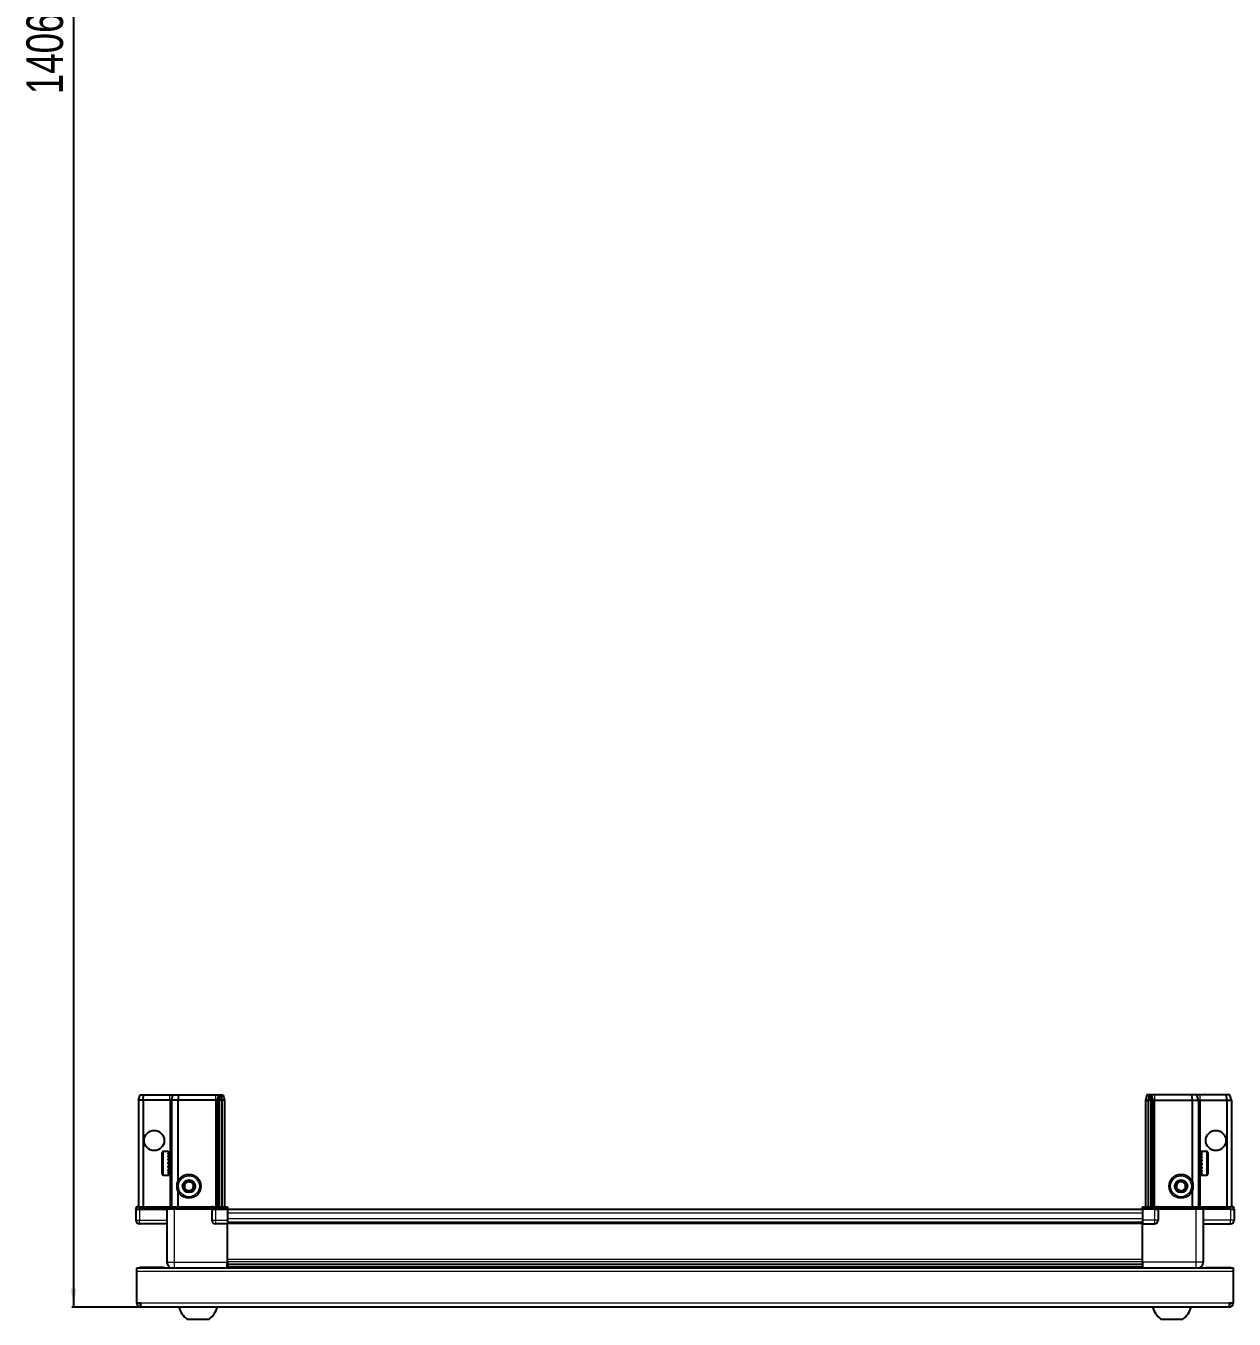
# Model space of a CAD drawing. Header units: millimetres. Extents: x 899 to 3912, y -376 to 1919.
# Drawn here: x 963 to 1623, y -376 to 331 of the extents above; entities that cross this region are included whole.
import ezdxf

# ---------------------------------------------------------------- set-up
doc = ezdxf.new("R2010")
doc.units = ezdxf.units.MM
doc.layers.add('FORMAT', color=7, linetype='Continuous')
doc.styles.add('SLDTEXTSTYLE0', font='TXT', dxfattribs={"width": 0.75})
doc.dimstyles.new('SLDDIMSTYLE0', dxfattribs={"dimtxt": 20, "dimasz": 10, "dimexe": 0, "dimexo": 0.0625, "dimgap": 5, "dimtad": 2, "dimdec": 1, "dimrnd": 1e-09, "dimzin": 12, "dimdsep": 46, "dimtxsty": 'SLDTEXTSTYLE0', "dimsah": 1, "dimcen": 0.09, "dimadec": 0, "dimazin": 3, "dimtfac": 1, "dimtofl": 0, "dimtmove": 0, "dimatfit": 3, "dimfxl": 0, "dimfrac": 2, "dimtolj": 1, "dimtzin": 12, "dimarcsym": 0})

# ---------------------------------------------------------------- blocks, each defined once
blk = doc.blocks.new('_D_8')
at = {"layer": 'FORMAT'}
for p, q in [((1108.46, 1037.38), (988.47, 1037.38)), ((989.47, 1037.38), (989.47, -369.32)), ((1026.06, -369.32), (988.47, -369.32))]:
    blk.add_line(p, q, dxfattribs=at)
for points in [[(989.47, 1037.38), (987.93, 1027.38), (991.01, 1027.38)], [(989.47, -369.32), (991.01, -359.32), (987.93, -359.32)]]:
    blk.add_solid(points, dxfattribs=at)
at = {"layer": 'FORMAT', "insert": (963.69, 293.39), "char_height": 20, "attachment_point": 1, "rotation": 90, "style": 'SLDTEXTSTYLE0'}
blk.add_mtext('1406,7', dxfattribs=at)

msp = doc.modelspace()

# ---------------------------------------------------------------- linework, layer by layer
at = {"color": 7, "linetype": 'Continuous', "lineweight": 25}
for p, q in [((1024.97, -256.32), (1025.77, -253.32)), ((1025.77, -253.32), (1027.63, -253.32)), ((1027.47, -256.32), (1027.63, -253.32)), ((1027.63, -253.32), (1041.97, -253.32)), ((1041.97, -253.32), (1043.77, -253.32)), ((1042.97, -256.32), (1043.77, -253.32)), ((1043.77, -253.32), (1046.8, -253.32)), ((1046.8, -253.32), (1046.47, -256.32)), ((1046.8, -253.32), (1066.97, -253.32)), ((1066.97, -253.32), (1068.77, -253.32)), ((1068.77, -253.32), (1067.97, -256.32)), ((1068.77, -253.32), (1069.51, -253.32)), ((1069.51, -253.32), (1068.97, -256.32)), ((1069.51, -253.32), (1070.02, -253.32)), ((1070.02, -253.32), (1070.47, -256.32)), ((1070.02, -253.32), (1071.17, -253.32)), ((1071.17, -253.32), (1071.97, -256.32)), ((1575.77, -253.32), (1574.97, -256.32)), ((1576.93, -253.32), (1575.77, -253.32)), ((1576.93, -253.32), (1576.47, -256.32)), ((1577.43, -253.32), (1576.93, -253.32)), ((1577.43, -253.32), (1577.97, -256.32)), ((1578.17, -253.32), (1577.43, -253.32)), ((1578.17, -253.32), (1578.97, -256.32)), ((1579.97, -253.32), (1578.17, -253.32)), ((1600.14, -253.32), (1579.97, -253.32)), ((1600.14, -253.32), (1600.47, -256.32)), ((1603.17, -253.32), (1600.14, -253.32)), ((1603.97, -256.32), (1603.17, -253.32)), ((1604.97, -253.32), (1603.17, -253.32)), ((1619.32, -253.32), (1604.97, -253.32)), ((1619.47, -256.32), (1619.32, -253.32)), ((1621.17, -253.32), (1619.32, -253.32)), ((1621.97, -256.32), (1621.17, -253.32)), ((1027.47, -256.32), (1024.97, -256.32)), ((1024.97, -256.32), (1024.97, -314.62)), ((1041.97, -256.32), (1027.47, -256.32)), ((1027.47, -256.32), (1027.47, -314.62)), ((1042.97, -256.32), (1041.97, -256.32)), ((1042.97, -256.32), (1042.97, -314.62)), ((1046.47, -256.32), (1042.97, -256.32)), ((1046.47, -256.32), (1046.47, -300.82)), ((1066.97, -256.32), (1046.47, -256.32)), ((1067.97, -256.32), (1066.97, -256.32)), ((1068.97, -256.32), (1067.97, -256.32)), ((1067.97, -256.32), (1067.97, -314.62)), ((1070.47, -256.32), (1068.97, -256.32)), ((1068.97, -256.32), (1068.97, -314.62)), ((1071.97, -256.32), (1070.47, -256.32)), ((1070.47, -256.32), (1070.47, -314.62)), ((1071.97, -256.32), (1071.97, -314.62)), ((1574.97, -256.32), (1576.47, -256.32)), ((1574.97, -256.32), (1574.97, -314.62)), ((1576.47, -256.32), (1577.97, -256.32)), ((1576.47, -256.32), (1576.47, -314.62)), ((1577.97, -256.32), (1577.97, -314.62)), ((1577.97, -256.32), (1578.97, -256.32)), ((1578.97, -256.32), (1578.97, -314.62)), ((1578.97, -256.32), (1579.97, -256.32)), ((1579.97, -256.32), (1600.47, -256.32)), ((1600.47, -256.32), (1600.47, -300.82)), ((1600.47, -256.32), (1603.97, -256.32)), ((1603.97, -256.32), (1603.97, -314.62)), ((1603.97, -256.32), (1604.97, -256.32)), ((1604.97, -256.32), (1619.47, -256.32)), ((1619.47, -256.32), (1621.97, -256.32)), ((1619.47, -256.32), (1619.47, -314.62)), ((1621.97, -256.32), (1621.97, -314.62)), ((1037.77, -296.52), (1037.77, -285.12)), ((1040.97, -284.32), (1038.57, -284.32)), ((1040.97, -284.32), (1040.97, -284.33)), ((1040.97, -284.33), (1041.47, -284.33)), ((1040.97, -284.52), (1041.47, -284.52)), ((1040.97, -284.52), (1040.97, -284.73)), ((1040.97, -284.73), (1041.47, -284.73)), ((1040.97, -285.31), (1041.47, -285.31)), ((1040.97, -285.31), (1040.97, -285.74)), ((1040.97, -285.74), (1041.47, -285.74)), ((1040.97, -286.64), (1041.47, -286.64)), ((1040.97, -286.64), (1040.97, -287.24)), ((1040.97, -287.24), (1041.47, -287.24)), ((1040.97, -288.39), (1041.47, -288.39)), ((1040.97, -288.39), (1040.97, -289.09)), ((1040.97, -289.09), (1041.47, -289.09)), ((1041.47, -284.52), (1041.47, -284.33)), ((1041.47, -284.73), (1041.47, -284.52)), ((1041.47, -285.31), (1041.47, -284.73)), ((1041.47, -285.74), (1041.47, -285.31)), ((1041.47, -286.64), (1041.47, -285.74)), ((1041.57, -286.42), (1041.47, -286.42)), ((1041.47, -287.24), (1041.47, -286.64)), ((1041.47, -288.39), (1041.47, -287.24)), ((1041.47, -289.09), (1041.47, -288.39)), ((1041.47, -290.37), (1041.47, -289.09)), ((1041.57, -295.22), (1041.57, -286.42)), ((1042.45, -287.51), (1041.97, -286.82)), ((1041.97, -294.82), (1041.97, -286.82)), ((1042.94, -286.82), (1042.45, -287.51)), ((1042.45, -294.13), (1042.45, -287.51)), ((1042.97, -286.82), (1042.94, -286.82)), ((1042.94, -294.82), (1042.94, -286.82)), ((1604, -286.82), (1603.97, -286.82)), ((1604.49, -287.51), (1604, -286.82)), ((1604, -286.82), (1604, -294.82)), ((1604.97, -286.82), (1604.49, -287.51)), ((1604.49, -287.51), (1604.49, -294.13)), ((1604.97, -286.82), (1604.97, -294.82)), ((1605.47, -286.42), (1605.37, -286.42)), ((1605.37, -286.42), (1605.37, -295.22)), ((1608.37, -284.32), (1605.47, -284.32)), ((1605.97, -284.32), (1605.47, -284.32)), ((1605.47, -284.32), (1605.47, -284.37)), ((1605.47, -284.37), (1605.47, -284.66)), ((1605.97, -284.37), (1605.47, -284.37)), ((1605.97, -284.66), (1605.47, -284.66)), ((1605.47, -284.66), (1605.47, -284.93)), ((1605.97, -284.93), (1605.47, -284.93)), ((1605.47, -284.93), (1605.47, -285.59)), ((1605.97, -285.59), (1605.47, -285.59)), ((1605.47, -285.59), (1605.47, -286.07)), ((1605.47, -286.07), (1605.47, -287.04)), ((1605.97, -286.07), (1605.47, -286.07)), ((1605.97, -287.04), (1605.47, -287.04)), ((1605.47, -287.04), (1605.47, -287.67)), ((1605.47, -287.67), (1605.47, -288.86)), ((1605.97, -287.67), (1605.47, -287.67)), ((1605.97, -288.86), (1605.47, -288.86)), ((1605.47, -288.86), (1605.47, -289.49)), ((1605.97, -289.49), (1605.47, -289.49)), ((1605.47, -289.58), (1605.47, -290.87)), ((1605.97, -289.58), (1605.47, -289.58)), ((1605.97, -284.37), (1605.97, -284.32)), ((1605.97, -284.93), (1605.97, -284.66)), ((1605.97, -286.07), (1605.97, -285.59)), ((1605.97, -287.67), (1605.97, -287.04)), ((1605.97, -289.58), (1605.97, -288.86)), ((1609.17, -285.12), (1609.17, -296.52)), ((1040.97, -290.37), (1041.47, -290.37)), ((1040.97, -290.37), (1040.97, -291.11)), ((1040.97, -290.52), (1041.47, -290.52)), ((1040.97, -291.02), (1041.47, -291.02)), ((1040.97, -291.11), (1041.47, -291.11)), ((1040.97, -292.4), (1041.47, -292.4)), ((1040.97, -292.4), (1040.97, -293.1)), ((1040.97, -293.1), (1041.47, -293.1)), ((1040.97, -294.27), (1041.47, -294.27)), ((1040.97, -294.27), (1040.97, -294.87)), ((1040.97, -294.87), (1041.47, -294.87)), ((1040.97, -295.8), (1041.47, -295.8)), ((1040.97, -295.8), (1040.97, -296.24)), ((1040.97, -296.24), (1041.47, -296.24)), ((1041.47, -290.52), (1041.47, -290.37)), ((1041.47, -291.11), (1041.47, -291.02)), ((1041.47, -292.4), (1041.47, -291.11)), ((1041.47, -293.1), (1041.47, -292.4)), ((1041.47, -294.27), (1041.47, -293.1)), ((1041.47, -294.87), (1041.47, -294.27)), ((1041.47, -295.8), (1041.47, -294.87)), ((1041.47, -295.22), (1041.57, -295.22)), ((1041.47, -296.24), (1041.47, -295.8)), ((1041.47, -296.85), (1041.47, -296.24)), ((1041.97, -294.82), (1042.45, -294.13)), ((1042.45, -294.13), (1042.94, -294.82)), ((1042.94, -294.82), (1042.97, -294.82)), ((1603.97, -294.82), (1604, -294.82)), ((1604, -294.82), (1604.49, -294.13)), ((1604.49, -294.13), (1604.97, -294.82)), ((1605.37, -295.22), (1605.47, -295.22)), ((1605.97, -290.87), (1605.47, -290.87)), ((1605.97, -291.36), (1605.47, -291.36)), ((1605.47, -291.36), (1605.47, -291.61)), ((1605.47, -291.61), (1605.47, -292.88)), ((1605.97, -291.61), (1605.47, -291.61)), ((1605.97, -292.88), (1605.47, -292.88)), ((1605.47, -292.88), (1605.47, -293.56)), ((1605.47, -293.56), (1605.47, -294.68)), ((1605.97, -293.56), (1605.47, -293.56)), ((1605.97, -294.68), (1605.47, -294.68)), ((1605.47, -294.68), (1605.47, -295.25)), ((1605.47, -295.25), (1605.47, -296.11)), ((1605.97, -295.25), (1605.47, -295.25)), ((1605.97, -296.11), (1605.47, -296.11)), ((1605.47, -296.11), (1605.47, -296.51)), ((1605.47, -296.51), (1605.47, -297.02)), ((1605.97, -296.51), (1605.47, -296.51)), ((1605.97, -291.61), (1605.97, -290.87)), ((1605.97, -293.56), (1605.97, -292.88)), ((1605.97, -295.25), (1605.97, -294.68)), ((1605.97, -296.51), (1605.97, -296.11)), ((1038.57, -297.32), (1040.97, -297.32)), ((1040.97, -296.85), (1041.47, -296.85)), ((1040.97, -296.85), (1040.97, -297.09)), ((1040.97, -297.09), (1041.47, -297.09)), ((1040.97, -297.31), (1041.47, -297.31)), ((1040.97, -297.31), (1040.97, -297.32)), ((1040.97, -297.32), (1041.47, -297.32)), ((1041.47, -297.09), (1041.47, -296.85)), ((1041.47, -297.31), (1041.47, -297.09)), ((1041.47, -297.32), (1041.47, -297.31)), ((1605.97, -297.02), (1605.47, -297.02)), ((1605.47, -297.02), (1605.47, -297.2)), ((1605.47, -297.2), (1605.47, -297.32)), ((1605.97, -297.2), (1605.47, -297.2)), ((1605.47, -297.32), (1608.37, -297.32)), ((1605.97, -297.2), (1605.97, -297.02)), ((1046.47, -305.82), (1046.47, -314.62)), ((1600.47, -305.82), (1600.47, -314.62)), ((1023.97, -314.62), (1023.47, -315.49)), ((1023.47, -315.82), (1023.47, -315.49)), ((1023.47, -315.82), (1025.47, -315.82)), ((1023.47, -315.82), (1023.47, -321.82)), ((1025.47, -314.62), (1023.97, -314.62)), ((1025.47, -314.62), (1040.27, -314.62)), ((1040.27, -315.82), (1025.47, -315.82)), ((1025.47, -315.82), (1040.27, -315.82)), ((1040.27, -314.62), (1040.47, -314.62)), ((1040.47, -315.82), (1040.27, -315.82)), ((1040.47, -315.82), (1040.47, -314.62)), ((1040.47, -314.62), (1044.47, -314.62)), ((1044.47, -315.82), (1040.47, -315.82)), ((1040.47, -315.82), (1040.47, -344.82)), ((1044.47, -314.62), (1064.77, -314.62)), ((1064.77, -315.82), (1044.47, -315.82)), ((1064.77, -314.62), (1064.97, -314.62)), ((1064.97, -315.82), (1064.77, -315.82)), ((1064.97, -315.82), (1064.97, -314.62)), ((1065.65, -314.62), (1064.97, -314.62)), ((1064.97, -315.82), (1066.97, -315.82)), ((1064.97, -315.82), (1064.97, -321.82)), ((1065.65, -314.62), (1073.47, -314.62)), ((1073.47, -315.49), (1066.97, -315.49)), ((1073.47, -315.82), (1066.97, -315.82)), ((1066.97, -315.82), (1073.47, -315.82)), ((1073.47, -314.62), (1073.47, -315.49)), ((1073.47, -315.49), (1073.47, -315.49)), ((1073.47, -315.82), (1073.47, -315.49)), ((1073.47, -315.82), (1073.47, -315.82)), ((1073.47, -315.82), (1073.47, -321.82)), ((1573.47, -315.97), (1073.47, -315.97)), ((1573.47, -315.49), (1573.47, -314.62)), ((1573.47, -314.62), (1581.29, -314.62)), ((1573.47, -315.82), (1573.47, -315.49)), ((1579.97, -315.49), (1573.47, -315.49)), ((1579.97, -315.82), (1573.47, -315.82)), ((1573.47, -315.82), (1573.47, -321.82)), ((1579.97, -315.82), (1581.97, -315.82)), ((1581.97, -315.82), (1579.97, -315.82)), ((1581.97, -314.62), (1581.29, -314.62)), ((1581.97, -315.82), (1581.97, -314.62)), ((1581.97, -314.62), (1582.17, -314.62)), ((1582.17, -315.82), (1581.97, -315.82)), ((1581.97, -315.82), (1581.97, -321.82)), ((1582.17, -314.62), (1602.47, -314.62)), ((1602.47, -315.82), (1582.17, -315.82)), ((1602.47, -314.62), (1606.47, -314.62)), ((1606.47, -315.82), (1602.47, -315.82)), ((1606.47, -315.82), (1606.47, -314.62)), ((1606.47, -314.62), (1606.67, -314.62)), ((1606.67, -315.82), (1606.47, -315.82)), ((1606.47, -315.82), (1606.47, -344.82)), ((1606.67, -314.62), (1621.47, -314.62)), ((1621.47, -315.82), (1606.67, -315.82)), ((1622.97, -314.62), (1621.47, -314.62)), ((1621.47, -315.82), (1623.47, -315.82)), ((1623.47, -315.49), (1622.97, -314.62)), ((1623.47, -315.49), (1622.97, -314.62)), ((1623.47, -315.82), (1623.47, -315.49)), ((1623.47, -315.82), (1623.47, -315.49)), ((1623.47, -315.82), (1623.47, -315.82)), ((1623.47, -315.82), (1623.47, -321.82)), ((1040.47, -323.82), (1025.47, -323.82)), ((1073.47, -323.82), (1066.97, -323.82)), ((1073.47, -321.82), (1073.47, -323.82)), ((1573.47, -323.17), (1073.47, -323.17)), ((1073.47, -344.82), (1073.47, -323.82)), ((1573.47, -321.82), (1573.47, -323.82)), ((1573.47, -323.82), (1579.97, -323.82)), ((1573.47, -344.82), (1573.47, -323.82)), ((1606.47, -323.82), (1621.47, -323.82)), ((1073.32, -347.82), (1073.32, -344.82)), ((1073.47, -345.85), (1573.47, -345.85)), ((1073.47, -345.88), (1573.47, -345.88)), ((1023.97, -347.82), (1622.97, -347.82)), ((1023.97, -349.92), (1023.97, -347.82)), ((1023.97, -367.22), (1023.97, -349.92)), ((1038.97, -347.72), (1026.07, -347.72)), ((1038.97, -347.72), (1038.97, -347.82)), ((1097.35, -347.67), (1073.47, -347.67)), ((1091.97, -347.82), (1091.97, -347.67)), ((1092.01, -347.82), (1092.01, -347.67)), ((1092.28, -347.82), (1092.28, -347.67)), ((1092.54, -347.82), (1092.54, -347.67)), ((1093.19, -347.82), (1093.19, -347.67)), ((1093.66, -347.82), (1093.66, -347.67)), ((1094.62, -347.82), (1094.62, -347.67)), ((1095.24, -347.82), (1095.24, -347.67)), ((1096.43, -347.82), (1096.43, -347.67)), ((1097.09, -347.82), (1097.09, -347.67)), ((1097.14, -347.82), (1097.14, -347.67)), ((1098.44, -347.67), (1097.35, -347.67)), ((1099.17, -347.67), (1098.44, -347.67)), ((1098.44, -347.82), (1098.44, -347.67)), ((1098.44, -347.67), (1098.44, -347.67)), ((1098.45, -347.82), (1098.45, -347.67)), ((1098.95, -347.82), (1098.95, -347.67)), ((1099.17, -347.82), (1099.17, -347.67)), ((1099.59, -347.67), (1099.17, -347.67)), ((1099.17, -347.67), (1099.17, -347.67)), ((1547.35, -347.67), (1099.59, -347.67)), ((1100.45, -347.82), (1100.45, -347.67)), ((1101.14, -347.82), (1101.14, -347.67)), ((1102.26, -347.82), (1102.26, -347.67)), ((1102.84, -347.82), (1102.84, -347.67)), ((1103.71, -347.82), (1103.71, -347.67)), ((1104.11, -347.82), (1104.11, -347.67)), ((1104.64, -347.82), (1104.64, -347.67)), ((1104.83, -347.82), (1104.83, -347.67)), ((1104.97, -347.82), (1104.97, -347.67)), ((1541.97, -347.82), (1541.97, -347.67)), ((1542.14, -347.82), (1542.14, -347.67)), ((1542.35, -347.82), (1542.35, -347.67)), ((1542.91, -347.82), (1542.91, -347.67)), ((1543.33, -347.82), (1543.33, -347.67)), ((1544.23, -347.82), (1544.23, -347.67)), ((1544.82, -347.82), (1544.82, -347.67)), ((1545.96, -347.82), (1545.96, -347.67)), ((1546.66, -347.82), (1546.66, -347.67)), ((1547.93, -347.67), (1547.35, -347.67)), ((1547.93, -347.82), (1547.93, -347.67)), ((1547.94, -347.67), (1547.93, -347.67)), ((1548.67, -347.67), (1547.94, -347.67)), ((1548.11, -347.82), (1548.11, -347.67)), ((1548.61, -347.82), (1548.61, -347.67)), ((1548.67, -347.82), (1548.67, -347.67)), ((1549.7, -347.67), (1548.67, -347.67)), ((1548.67, -347.67), (1548.67, -347.67)), ((1573.47, -347.67), (1549.59, -347.67)), ((1549.96, -347.82), (1549.96, -347.67)), ((1550.67, -347.82), (1550.67, -347.67)), ((1551.84, -347.82), (1551.84, -347.67)), ((1552.45, -347.82), (1552.45, -347.67)), ((1553.4, -347.82), (1553.4, -347.67)), ((1553.85, -347.82), (1553.85, -347.67)), ((1554.47, -347.82), (1554.47, -347.67)), ((1554.71, -347.82), (1554.71, -347.67)), ((1554.95, -347.82), (1554.95, -347.67)), ((1554.97, -347.82), (1554.97, -347.67)), ((1607.97, -347.72), (1620.87, -347.72)), ((1607.97, -347.72), (1607.97, -347.82)), ((1622.97, -347.82), (1622.97, -349.92)), ((1622.97, -349.92), (1622.97, -367.22)), ((1026.07, -367.22), (1023.97, -367.22)), ((1026.07, -367.22), (1026.07, -369.32)), ((1622.97, -367.22), (1620.87, -367.22)), ((1620.87, -369.32), (1620.87, -367.22)), ((1620.87, -369.32), (1026.07, -369.32)), ((1051.47, -375.92), (1063.47, -375.92)), ((1583.47, -375.92), (1595.47, -375.92))]:
    msp.add_line(p, q, dxfattribs=at)
at = {"color": 8, "linetype": 'Continuous', "lineweight": 18}
for p, q in [((1041.97, -256.32), (1041.97, -253.32)), ((1066.97, -253.32), (1066.97, -256.32)), ((1579.97, -253.32), (1579.97, -256.32)), ((1604.97, -256.32), (1604.97, -253.32)), ((1041.97, -256.32), (1041.97, -286.82)), ((1066.97, -256.32), (1066.97, -314.62)), ((1579.97, -256.32), (1579.97, -314.62)), ((1604.97, -256.32), (1604.97, -286.82)), ((1038.57, -297.32), (1038.57, -284.32)), ((1608.37, -284.32), (1608.37, -297.32)), ((1041.97, -294.82), (1041.97, -314.62)), ((1604.97, -294.82), (1604.97, -314.62)), ((1025.47, -315.82), (1025.47, -314.62)), ((1025.47, -315.82), (1025.47, -321.82)), ((1040.27, -315.82), (1040.27, -314.62)), ((1044.47, -315.82), (1044.47, -314.62)), ((1044.47, -315.82), (1044.47, -344.82)), ((1064.77, -315.82), (1064.77, -314.62)), ((1066.97, -315.82), (1066.97, -315.49)), ((1066.97, -315.82), (1066.97, -321.82)), ((1073.47, -315.82), (1073.47, -315.49)), ((1573.47, -317.97), (1073.47, -317.97)), ((1579.97, -315.82), (1579.97, -315.49)), ((1579.97, -315.82), (1579.97, -321.82)), ((1582.17, -314.62), (1582.17, -315.82)), ((1602.47, -315.82), (1602.47, -314.62)), ((1602.47, -315.82), (1602.47, -344.82)), ((1606.67, -314.62), (1606.67, -315.82)), ((1621.47, -315.82), (1621.47, -314.62)), ((1621.47, -315.82), (1621.47, -321.82)), ((1023.47, -321.82), (1025.47, -321.82)), ((1025.47, -321.82), (1040.47, -321.82)), ((1025.47, -323.82), (1025.47, -321.82)), ((1064.97, -321.82), (1066.97, -321.82)), ((1066.97, -321.82), (1073.47, -321.82)), ((1066.97, -321.82), (1066.97, -323.82)), ((1573.47, -321.17), (1073.47, -321.17)), ((1573.47, -323.82), (1073.47, -323.82)), ((1579.97, -321.82), (1573.47, -321.82)), ((1579.97, -321.82), (1579.97, -323.82)), ((1581.97, -321.82), (1579.97, -321.82)), ((1621.47, -321.82), (1606.47, -321.82)), ((1623.47, -321.82), (1621.47, -321.82)), ((1621.47, -323.82), (1621.47, -321.82)), ((1044.47, -344.82), (1073.47, -344.82)), ((1073.47, -343.23), (1573.47, -343.23)), ((1573.47, -344.64), (1073.47, -344.64)), ((1602.47, -344.82), (1573.47, -344.82)), ((1622.97, -349.92), (1023.97, -349.92)), ((1026.07, -347.82), (1026.07, -347.72)), ((1073.47, -347.09), (1573.47, -347.09)), ((1620.87, -347.82), (1620.87, -347.72)), ((1620.87, -367.22), (1026.07, -367.22))]:
    msp.add_line(p, q, dxfattribs=at)
at = {"color": 7, "linetype": 'Continuous', "lineweight": 25, "flags": 128}
for points in [[(1026.07, -347.72), (1025.66, -347.76), (1025.43, -347.82)], [(1621.51, -347.82), (1621.28, -347.76), (1620.87, -347.72)]]:
    msp.add_lwpolyline(points, dxfattribs=at)
at = {"color": 7, "linetype": 'Continuous', "lineweight": 25}
for centre, radius in [((1033.47, -278.32), 5.5), ((1613.47, -278.32), 5.5), ((1052.47, -303.32), 6.5), ((1052.47, -303.32), 3.46), ((1594.47, -303.32), 6.5), ((1594.47, -303.32), 3.46)]:
    msp.add_circle(centre, radius, dxfattribs=at)
at = {"color": 8, "linetype": 'Continuous', "lineweight": 18}
for centre in [(1052.47, -303.32), (1594.47, -303.32)]:
    msp.add_circle(centre, 5.7, dxfattribs=at)
at = {"color": 7, "linetype": 'Continuous', "lineweight": 25}
for centre, radius, start, end in [((1038.57, -285.12), 0.8, 90, 180), ((1041.97, -286.42), 0.4, 180, 270), ((1604.97, -286.42), 0.4, 270, 0), ((1608.37, -285.12), 0.8, 360, 90), ((1038.57, -296.52), 0.8, 180, 270), ((1041.97, -295.22), 0.4, 90, 180), ((1604.97, -295.22), 0.4, 360, 90), ((1608.37, -296.52), 0.8, 270, 0), ((1052.47, -303.32), 2.5, 147.37605, 207.37605), ((1052.47, -303.32), 2.5, 87.37605, 147.37605), ((1052.47, -303.32), 2.5, 27.37605, 87.37605), ((1052.47, -303.32), 2.5, 327.37605, 27.37605), ((1594.47, -303.32), 2.5, 134.67671, 194.67671), ((1594.47, -303.32), 2.5, 74.67671, 134.67671), ((1594.47, -303.32), 2.5, 14.67671, 74.67671), ((1594.47, -303.32), 2.5, 314.67671, 14.67671), ((1052.47, -303.32), 2.5, 207.37605, 267.37605), ((1052.47, -303.32), 2.5, 267.37605, 327.37605), ((1594.47, -303.32), 2.5, 194.67671, 254.67671), ((1594.47, -303.32), 2.5, 254.67671, 314.67671), ((1025.47, -321.82), 2, 180, 270), ((1066.97, -321.82), 2, 180, 270), ((1579.97, -321.82), 2, 270, 0), ((1621.47, -321.82), 2, 270, 0), ((1026.07, -367.22), 2.1, 180, 270), ((1026.07, -367.22), 0.6, 180, 270), ((1620.87, -367.22), 2.1, 270, 0), ((1620.87, -367.22), 0.6, 270, 0), ((1058.5, -366.3), 11.91, 194.70035, 233.8734), ((1056.45, -366.3), 11.91, 306.1266, 345.29965), ((1590.5, -366.3), 11.91, 194.70035, 233.8734), ((1588.45, -366.3), 11.91, 306.1266, 345.29965)]:
    msp.add_arc(centre, radius, start, end, dxfattribs=at)
for centre, start_param, end_param in [((1066.97, -312.02), 2.418858, 3.141593), ((1579.97, -312.02), 3.141593, 3.864327)]:
    msp.add_ellipse(centre, major_axis=(0, 3.46), ratio=0.57735, start_param=start_param, end_param=end_param, dxfattribs=at)
for points, knots in [([(1049.59, -303.19), (1049.86, -302.76), (1050.39, -301.94), (1050.9, -301.14), (1051.14, -300.76)], [0, 0, 0, 0, 0.534686, 1, 1, 1, 1]), ([(1050.91, -305.75), (1050.86, -305.64), (1050.58, -305.11), (1050.12, -304.23), (1049.75, -303.5), (1049.59, -303.19)], [0, 0, 0, 0, 0.1331247, 0.6370994, 1, 1, 1, 1]), ([(1051.14, -300.76), (1051.66, -300.78), (1052.62, -300.83), (1053.58, -300.87), (1054.03, -300.89)], [0, 0, 0, 0, 0.534686, 1, 1, 1, 1]), ([(1055.35, -303.45), (1055.08, -303.89), (1054.56, -304.7), (1054.04, -305.51), (1053.8, -305.89)], [0, 0, 0, 0, 0.534686, 1, 1, 1, 1]), ([(1054.03, -300.89), (1054.19, -301.2), (1054.56, -301.93), (1055.02, -302.81), (1055.3, -303.34), (1055.35, -303.45)], [0, 0, 0, 0, 0.362901, 0.866875, 1, 1, 1, 1]), ([(1591.69, -302.56), (1592.05, -302.2), (1592.74, -301.52), (1593.42, -300.84), (1593.74, -300.53)], [0, 0, 0, 0, 0.534686, 1, 1, 1, 1]), ([(1592.42, -305.35), (1592.33, -305.02), (1592.12, -304.22), (1591.87, -303.26), (1591.72, -302.68), (1591.69, -302.56)], [0, 0, 0, 0, 0.362901, 0.866875, 1, 1, 1, 1]), ([(1593.74, -300.53), (1594.24, -300.67), (1595.17, -300.92), (1596.09, -301.17), (1596.52, -301.29)], [0, 0, 0, 0, 0.534686, 1, 1, 1, 1]), ([(1596.52, -301.29), (1596.56, -301.41), (1596.71, -301.99), (1596.96, -302.96), (1597.17, -303.75), (1597.25, -304.09)], [0, 0, 0, 0, 0.133125, 0.637099, 1, 1, 1, 1]), ([(1053.8, -305.89), (1053.28, -305.86), (1052.32, -305.82), (1051.36, -305.77), (1050.91, -305.75)], [0, 0, 0, 0, 0.534686, 1, 1, 1, 1]), ([(1595.2, -306.12), (1594.7, -305.98), (1593.77, -305.72), (1592.85, -305.47), (1592.42, -305.35)], [0, 0, 0, 0, 0.534686, 1, 1, 1, 1]), ([(1597.25, -304.09), (1596.89, -304.45), (1596.2, -305.13), (1595.52, -305.8), (1595.2, -306.12)], [0, 0, 0, 0, 0.534686, 1, 1, 1, 1]), ([(1040.47, -344.82), (1040.52, -345.26), (1040.59, -345.94), (1041.02, -346.76), (1041.48, -347.31), (1041.88, -347.67), (1042.15, -347.8), (1042.19, -347.82)], [0, 0, 0, 0, 0.3630185, 0.5584377, 0.7580039, 0.9575702, 1, 1, 1, 1]), ([(1073.47, -344.82), (1073.47, -345.22), (1073.47, -346.01), (1073.47, -347.03), (1073.47, -347.66), (1073.47, -347.81), (1073.47, -347.82)], [0, 0, 0, 0, 0.3255201, 0.6510403, 0.9765604, 1, 1, 1, 1]), ([(1573.47, -344.82), (1573.47, -345.22), (1573.47, -346.01), (1573.47, -347.03), (1573.47, -347.66), (1573.47, -347.81), (1573.47, -347.82)], [0, 0, 0, 0, 0.3255201, 0.6510403, 0.9765604, 1, 1, 1, 1]), ([(1606.47, -344.82), (1606.42, -345.26), (1606.35, -345.94), (1605.92, -346.76), (1605.46, -347.31), (1605.06, -347.67), (1604.8, -347.8), (1604.75, -347.82)], [0, 0, 0, 0, 0.3630185, 0.5584377, 0.7580039, 0.9575702, 1, 1, 1, 1])]:
    msp.add_open_spline(points, degree=3, knots=knots, dxfattribs=at)
at = {"color": 8, "linetype": 'Continuous', "lineweight": 18}
for points in [[(1040.47, -344.82), (1040.53, -344.82), (1040.65, -344.82), (1041.58, -344.82), (1042.9, -344.82), (1043.95, -344.82), (1044.47, -344.82)], [(1606.47, -344.82), (1606.41, -344.82), (1606.29, -344.82), (1605.37, -344.82), (1604.04, -344.82), (1602.99, -344.82), (1602.47, -344.82)]]:
    msp.add_open_spline(points, degree=3, dxfattribs=at)
for points, knots in [([(1044.47, -344.82), (1044.47, -345.26), (1044.47, -345.94), (1044.47, -346.76), (1044.47, -347.31), (1044.47, -347.67), (1044.47, -347.8), (1044.47, -347.82)], [0, 0, 0, 0, 0.3630185, 0.5584377, 0.7580039, 0.9575702, 1, 1, 1, 1]), ([(1602.47, -344.82), (1602.47, -345.26), (1602.47, -345.94), (1602.47, -346.76), (1602.47, -347.31), (1602.47, -347.67), (1602.47, -347.8), (1602.47, -347.82)], [0, 0, 0, 0, 0.363018, 0.558438, 0.758004, 0.95757, 1, 1, 1, 1])]:
    msp.add_open_spline(points, degree=3, knots=knots, dxfattribs=at)

# ---------------------------------------------------------------- dimensions: what is measured, and where the dimension line sits
at = {"layer": 'FORMAT'}
dim = msp.add_linear_dim(base=(989.47, -369.32), p1=(1108.47, 1037.38), p2=(1026.07, -369.32), angle=90, dimstyle='SLDDIMSTYLE0', dxfattribs=at)
dim.commit()
dim.dimension.update_dxf_attribs({"geometry": '_D_8', "text_midpoint": (989.47, 334.03), "dimtype": 160})

doc.saveas('drawing.dxf')
